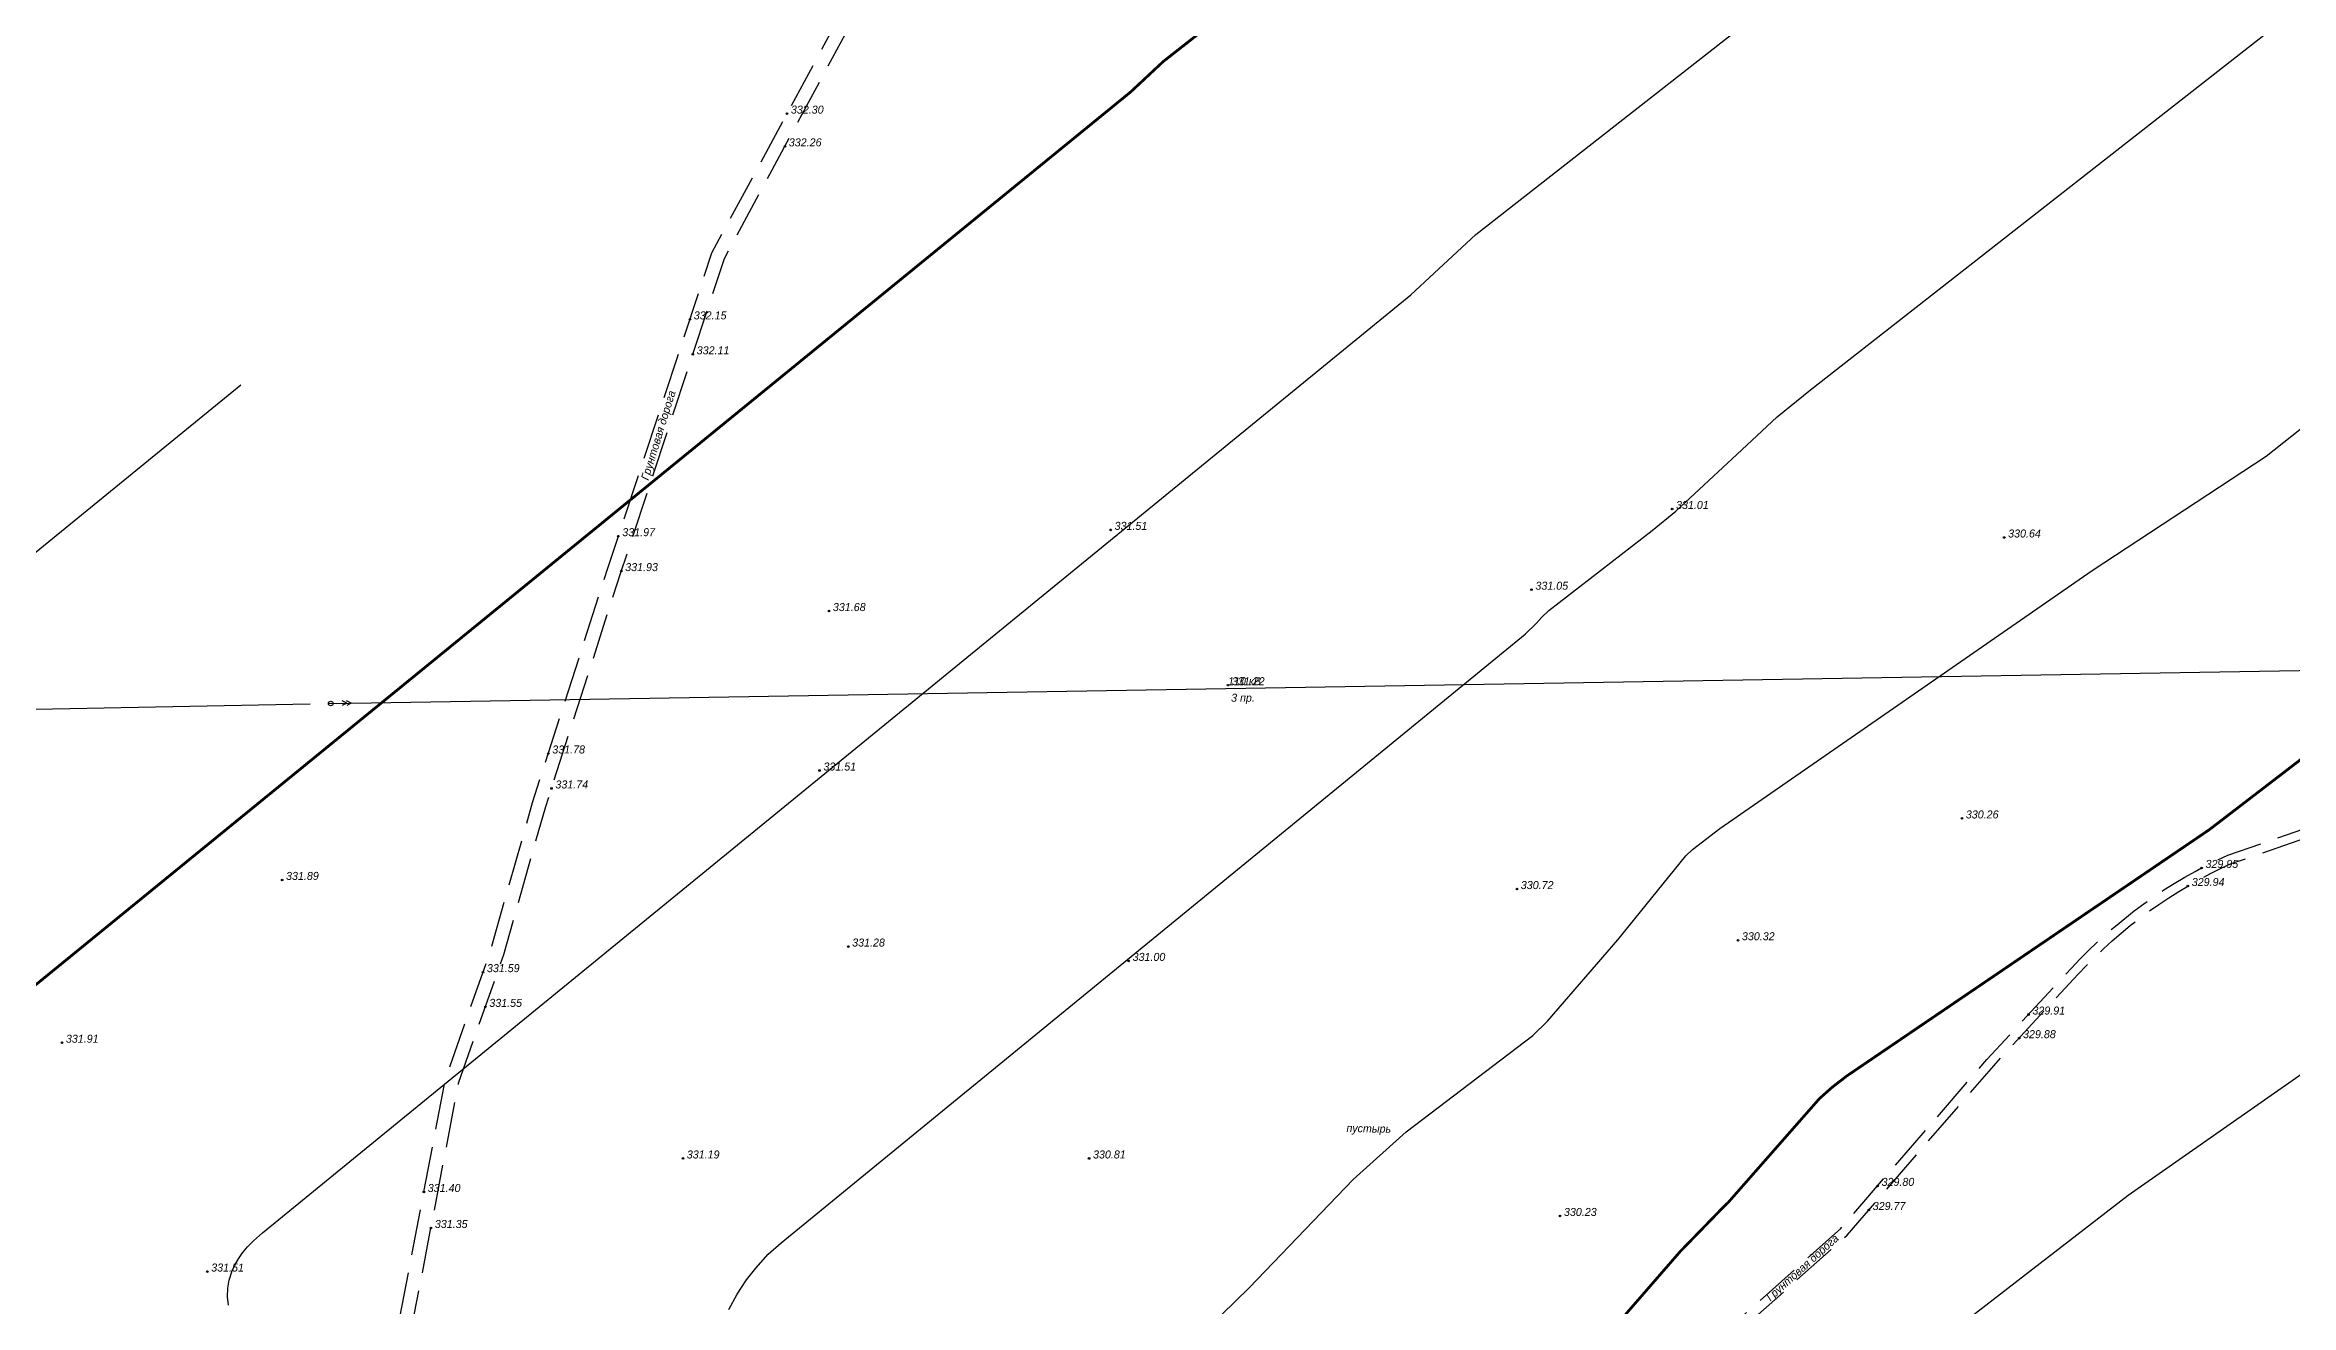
# Model space of a CAD drawing. Extents: x 108150 to 142535, y -18867 to -9422.
# Drawn here: x 140138 to 140383.9, y -13202.4 to -13064.4 of the extents above; entities that cross this region are included whole.
import ezdxf

# ---------------------------------------------------------------- set-up
doc = ezdxf.new("R2010")
doc.units = 0
doc.header["$MEASUREMENT"] = 0
doc.linetypes.add('ДОРОГИ_ГРУНТ', pattern=[7, 5, -2])
doc.linetypes.add('ДОРОГИ_СТРОЯЩ', pattern=[9, 8, -1])
for name, color, linetype in [('(022) Возд. Линии', 7, 'Continuous'), ('(025) Дорога', 7, 'Continuous'), ('(039) Земля', 7, 'Continuous'), ('CONTOURS-LABEL', 7, 'Continuous'), ('GEO_POINTS111', 7, 'Continuous'), ('R_Поверхность1_CNT-MAJ', 7, 'Continuous'), ('R_Поверхность1_CNT-MIN', 7, 'Continuous')]:
    doc.layers.add(name, color=color, linetype=linetype)
doc.styles.add('BM-431', font='')
doc.styles.get('BM-431').set_extended_font_data('Bm431', italic=True)

# ---------------------------------------------------------------- blocks, each defined once
blk = doc.blocks.new('strela1')
for p, q in [((0, 0), (2, 0)), ((2, 0), (1.5, 0.25)), ((2, 0), (1.5, -0.25))]:
    blk.add_line(p, q)
blk = doc.blocks.new('strela2')
at = {"layer": '(022) Возд. Линии'}
for p, q in [((0, 0), (2, 0)), ((1.5, 0), (1, 0.25)), ((1.5, 0), (1, -0.25)), ((2, 0), (1.5, 0.25)), ((2, 0), (1.5, -0.25))]:
    blk.add_line(p, q, dxfattribs=at)
blk = doc.blocks.new('*U2467')
at = {"layer": '(022) Возд. Линии'}
for name, p, rotation in [('strela1', (-0.25, 0), 0.9722710250207249), ('strela2', (0.25, 0), 1.088474929688327)]:
    blk.add_blockref(name, p, dxfattribs=dict(at, rotation=rotation))
blk = doc.blocks.new('STOLB')
at = {"layer": '(022) Возд. Линии'}
blk.add_circle((0, 0), 0.25, dxfattribs=at)

msp = doc.modelspace()

# ---------------------------------------------------------------- linework, layer by layer
at = {"layer": '(025) Дорога', "linetype": 'ДОРОГИ_ГРУНТ', "flags": 128}
for points in [[(140108.744, -13336.67), (140120.323, -13295.5615, -0.17818208), (140137.6532, -13271.6536, -0.12834611), (140155.8633, -13265.3016, 0.20344172), (140163.3571, -13261.3839, 0.12694839), (140167.4424, -13252.595), (140173.6242, -13234.789), (140175.4258, -13222.185), (140175.4258, -13211.2983), (140177.8525, -13198.6857), (140181.8583, -13177.6962), (140186.8229, -13163.5316), (140191.4199, -13147.3292), (140199.6527, -13121.6678), (140211.0375, -13087.1558), (140225.9345, -13059.543), (140239.7229, -13032.9294)], [(140161.508, -13264.9745, 0.0817289), (140164.5162, -13262.336, 0.12553813), (140168.8961, -13252.9814), (140175.0887, -13235.1444), (140176.9258, -13222.2916), (140176.9258, -13211.4413), (140179.3257, -13198.9681), (140183.3108, -13178.087), (140188.2535, -13163.9848), (140192.8559, -13147.7631), (140201.0791, -13122.1319), (140212.4205, -13087.7515), (140227.2606, -13060.2442), (140241.0548, -13033.6194)], [(140159.7404, -13265.8861), (140178.8989, -13266.858), (140194.5409, -13265.6289), (140205.5342, -13263.5563), (140227.6171, -13257.2615), (140240.4806, -13250.7592), (140253.5672, -13241.6562, -0.08799701), (140266.6683, -13235.6125), (140278.8961, -13233.4615), (140290.4777, -13231.5495, 0.11419976), (140294.8612, -13229.7423), (140305.3203, -13221.4972), (140316.9601, -13211.1327), (140335.3267, -13194.7277), (140351.3926, -13176.1632), (140360.6368, -13166.1408, -0.10029152), (140377.3988, -13154.0255), (140400.3263, -13146.1263), (140424.4092, -13139.7667), (140449.9348, -13131.9091), (140478.5755, -13121.0862), (140514.1426, -13104.9279), (140567.3242, -13082.1004), (140594.3902, -13072.2064), (140616.4883, -13064.6416)], [(140161.508, -13264.9745), (140178.885, -13265.856), (140194.4087, -13264.6362), (140205.304, -13262.5821), (140227.2511, -13256.326), (140239.967, -13249.8983), (140252.9962, -13240.8353, -0.08824443), (140266.4546, -13234.6347), (140278.728, -13232.4757), (140290.3148, -13230.5628, 0.11356209), (140294.2619, -13228.9414), (140304.6777, -13220.7304), (140316.2945, -13210.3864), (140334.6126, -13194.0247), (140350.6468, -13175.4968), (140359.9017, -13165.4628, -0.10051672), (140377.0288, -13153.0953), (140400.0353, -13145.1689), (140424.1343, -13138.805), (140449.6106, -13130.9626), (140478.1915, -13120.1623), (140513.7385, -13104.0131), (140566.955, -13081.1706), (140594.0565, -13071.2636), (140616.1644, -13063.6955)]]:
    msp.add_lwpolyline(points, format="xyb", dxfattribs=at)
at = {"ltscale": 0.5}
msp.add_lwpolyline([(140171.5617, -13136.448), (140465.364, -13131.5385)], dxfattribs=at)
at = {"ltscale": 0.5, "elevation": 334.854}
msp.add_lwpolyline([(139871.874, -13142.2797), (140167.0603, -13136.5287)], dxfattribs=at)
at = {"layer": 'GEO_POINTS111'}
for points, elevation in [([(140219.2706, -13071.8951), (140219.2706, -13071.8951)], 332.299), ([(140219.0405, -13075.4809), (140219.0405, -13075.4809)], 332.2631), ([(140208.6378, -13094.4303), (140208.6378, -13094.4303)], 332.1527), ([(140208.9565, -13098.2525), (140208.9565, -13098.2525)], 332.1097), ([(140316.1818, -13115.1903), (140316.1818, -13115.1903)], 331.0086), ([(140254.7095, -13117.4806), (140254.7095, -13117.4806)], 331.5132), ([(140200.806, -13118.1719), (140200.806, -13118.1719)], 331.9696), ([(140352.5409, -13118.3166), (140352.5409, -13118.3166)], 330.6399), ([(140201.1246, -13121.994), (140201.1246, -13121.994)], 331.9266), ([(140300.7843, -13124.034), (140300.7843, -13124.034)], 331.0477), ([(140223.8649, -13126.3733), (140223.8649, -13126.3733)], 331.6847), ([(140267.5592, -13134.4897), (140267.5592, -13134.4897)], 331.2232), ([(140193.14, -13141.9675), (140193.14, -13141.9675)], 331.7845), ([(140222.8291, -13143.8365), (140222.8291, -13143.8365)], 331.5094), ([(140193.4862, -13145.7985), (140193.4862, -13145.7985)], 331.7411), ([(140347.9101, -13149.0816), (140347.9101, -13149.0816)], 330.2634), ([(140374.1526, -13154.5033), (140374.1526, -13154.5033)], 329.9543), ([(140163.9955, -13155.8152), (140163.9955, -13155.8152)], 331.8892), ([(140299.1845, -13156.8178), (140299.1845, -13156.8178)], 330.7156), ([(140372.6466, -13156.4835), (140372.6466, -13156.4835)], 329.9409), ([(140225.9778, -13163.1118), (140225.9778, -13163.1118)], 331.279), ([(140323.3938, -13162.4221), (140323.3938, -13162.4221)], 330.32), ([(140185.987, -13165.9165), (140185.987, -13165.9165)], 331.5934), ([(140256.6774, -13164.6853), (140256.6774, -13164.6853)], 330.9983), ([(140186.2442, -13169.7177), (140186.2442, -13169.7177)], 331.5511), ([(140355.1997, -13170.5607), (140355.1997, -13170.5607)], 329.9062), ([(140139.8871, -13173.6458), (140139.8871, -13173.6458)], 331.9084), ([(140354.1741, -13173.1476), (140354.1741, -13173.1476)], 329.8802), ([(140207.8729, -13186.3207), (140207.8729, -13186.3207)], 331.1899), ([(140252.348, -13186.3207), (140252.348, -13186.3207)], 330.8073), ([(140179.5117, -13189.992), (140179.5117, -13189.992)], 331.3951), ([(140338.6815, -13189.323), (140338.6815, -13189.323)], 329.7994), ([(140180.2867, -13193.9326), (140180.2867, -13193.9326)], 331.3469), ([(140303.9075, -13192.6147), (140303.9075, -13192.6147)], 330.235), ([(140337.7176, -13191.9651), (140337.7176, -13191.9651)], 329.7722), ([(140155.7986, -13198.705), (140155.7986, -13198.705)], 331.5072)]:
    msp.add_lwpolyline(points, dxfattribs=dict(at, elevation=elevation))
for centre in [(140219.2706, -13071.8951, 332.299), (140219.0405, -13075.4809, 332.2631), (140208.6378, -13094.4303, 332.1527), (140208.9565, -13098.2525, 332.1097), (140316.1818, -13115.1903, 331.0086), (140254.7095, -13117.4806, 331.5132), (140200.806, -13118.1719, 331.9696), (140352.5409, -13118.3166, 330.6399), (140201.1246, -13121.994, 331.9266), (140300.7843, -13124.034, 331.0477), (140223.8649, -13126.3733, 331.6847), (140267.5592, -13134.4897, 331.2232), (140193.14, -13141.9675, 331.7845), (140222.8291, -13143.8365, 331.5094), (140193.4862, -13145.7985, 331.7411), (140347.9101, -13149.0816, 330.2634), (140374.1526, -13154.5033, 329.9543), (140163.9955, -13155.8152, 331.8892), (140299.1845, -13156.8178, 330.7156), (140372.6466, -13156.4835, 329.9409), (140225.9778, -13163.1118, 331.279), (140323.3938, -13162.4221, 330.32), (140185.987, -13165.9165, 331.5934), (140256.6774, -13164.6853, 330.9983), (140186.2442, -13169.7177, 331.5511), (140355.1997, -13170.5607, 329.9062), (140139.8871, -13173.6458, 331.9084), (140354.1741, -13173.1476, 329.8802), (140207.8729, -13186.3207, 331.1899), (140252.348, -13186.3207, 330.8073), (140179.5117, -13189.992, 331.3951), (140338.6815, -13189.323, 329.7994), (140180.2867, -13193.9326, 331.3469), (140303.9075, -13192.6147, 330.235), (140337.7176, -13191.9651, 329.7722), (140155.7986, -13198.705, 331.5072)]:
    msp.add_circle(centre, 0.0875, dxfattribs=at)
at = {"layer": 'R_Поверхность1_CNT-MAJ', "color": 42, "const_width": 0.3, "elevation": 332}
msp.add_lwpolyline([(140159.0735, -13264.5386), (140148.7119, -13244.0644), (140147.9029, -13242.8175), (140137.3307, -13230.4677), (140135.7265, -13228.0585), (140131.772, -13221.6248), (140130.3472, -13219.8021), (140129.0484, -13218.3834), (140109.8326, -13199.5963), (140105.9452, -13194.8573), (140105.6411, -13194.429), (140105.4414, -13194.0385), (140105.3462, -13193.6858), (140105.3553, -13193.371), (140105.4689, -13193.0939), (140105.6868, -13192.8547), (140256.8814, -13069.5352), (140260.4822, -13066.1748), (140278.6493, -13051.9267)], dxfattribs=at)
at = {"layer": 'R_Поверхность1_CNT-MIN', "color": 44}
for points, elevation in [([(140136.2725, -13272.6198), (140136.1906, -13272.4677), (140135.7414, -13271.8295), (140062.8574, -13188.7988), (140062.277, -13188.0315), (140061.7809, -13187.2948), (140061.3691, -13186.5887), (140061.0416, -13185.9131), (140060.7985, -13185.2681), (140060.6397, -13184.6537), (140060.5927, -13184.3641), (140060.5825, -13183.4467), (140060.7993, -13182.6117), (140061.2432, -13181.8589), (140061.8791, -13181.2168), (140159.4642, -13101.6098)], 332.5), ([(140341.7015, -13209.2), (140366.096, -13190.3508), (140390.3885, -13173.3754)], 329.5)]:
    msp.add_lwpolyline(points, dxfattribs=dict(at, elevation=elevation))

# ---------------------------------------------------------------- block references
at = {"layer": '(022) Возд. Линии'}
for name in ['*U2467', 'STOLB']:
    msp.add_blockref(name, (140169.3121, -13136.4905), dxfattribs=at)

# ---------------------------------------------------------------- texts
at = {"layer": '(022) Возд. Линии', "style": 'BM-431'}
for s, p in [('110 кВ', (140267.5592, -13134.4897)), ('3 пр.', (140267.8961, -13136.3022))]:
    msp.add_text(s, height=0.875, dxfattribs=at).set_placement(p)
at = {"layer": '(025) Дорога', "linetype": 'ДОРОГИ_СТРОЯЩ', "style": 'BM-431'}
for rotation, p in [(72.904472, (140204.0921, -13112.1174)), (42.059583, (140326.943, -13202.0031))]:
    msp.add_text('Грунтовая дорога', height=0.875, rotation=rotation, dxfattribs=at).set_placement(p)
at = {"layer": '(039) Земля', "linetype": 'Continuous', "style": 'BM-431', "width": 1}
msp.add_text('пустырь', height=0.87, rotation=359.155003, dxfattribs=at).set_placement((140280.5199, -13183.4328, 37.082))
at = {"layer": 'GEO_POINTS111', "color": 7, "char_height": 0.876, "attachment_point": 1}
for s, insert, width in [('\\fD431|b0|i1|c0|p34;\\W1.0000000000;\\T1.0000000000;\\o\\l332.30', (140219.6975, -13071.0191, 332.299), 3.965176), ('\\fD431|b0|i1|c0|p34;\\W1.0000000000;\\T1.0000000000;\\o\\l332.26', (140219.4673, -13074.6049, 332.2631), 3.999794), ('\\fD431|b0|i1|c0|p34;\\W1.0000000000;\\T1.0000000000;\\o\\l332.15', (140209.0647, -13093.5543, 332.1527), 3.775073), ('\\fD431|b0|i1|c0|p34;\\W1.0000000000;\\T1.0000000000;\\o\\l332.11', (140209.3833, -13097.3765, 332.1097), 3.535684), ('\\fD431|b0|i1|c0|p34;\\W1.0000000000;\\T1.0000000000;\\o\\l331.01', (140316.6087, -13114.3143, 331.0086), 3.547419), ('\\fD431|b0|i1|c0|p34;\\W1.0000000000;\\T1.0000000000;\\o\\l331.97', (140201.2328, -13117.2959, 331.9696), 3.772139), ('\\fD431|b0|i1|c0|p34;\\W1.0000000000;\\T1.0000000000;\\o\\l331.51', (140255.1363, -13116.6046, 331.5132), 3.499306), ('\\fD431|b0|i1|c0|p34;\\W1.0000000000;\\T1.0000000000;\\o\\l330.64', (140352.9678, -13117.4406, 330.6399), 4.019743), ('\\fD431|b0|i1|c0|p34;\\W1.0000000000;\\T1.0000000000;\\o\\l331.93', (140201.5515, -13121.118, 331.9266), 3.80793), ('\\fD431|b0|i1|c0|p34;\\W1.0000000000;\\T1.0000000000;\\o\\l331.05', (140301.2112, -13123.158, 331.0477), 3.786808), ('\\fD431|b0|i1|c0|p34;\\W1.0000000000;\\T1.0000000000;\\o\\l331.68', (140224.2918, -13125.4973, 331.6847), 3.790328), ('\\fD431|b0|i1|c0|p34;\\W1.0000000000;\\T1.0000000000;\\o\\l331.22', (140267.9861, -13133.6137, 331.2232), 3.760405), ('\\fD431|b0|i1|c0|p34;\\W1.0000000000;\\T1.0000000000;\\o\\l331.78', (140193.5669, -13141.0915, 331.7845), 3.670634), ('\\fD431|b0|i1|c0|p34;\\W1.0000000000;\\T1.0000000000;\\o\\l331.51', (140223.256, -13142.9605, 331.5094), 3.499306), ('\\fD431|b0|i1|c0|p34;\\W1.0000000000;\\T1.0000000000;\\o\\l331.74', (140193.9131, -13144.9225, 331.7411), 3.653618), ('\\fD431|b0|i1|c0|p34;\\W1.0000000000;\\T1.0000000000;\\o\\l330.26', (140348.3369, -13148.2056, 330.2634), 4.011528), ('\\fD431|b0|i1|c0|p34;\\W1.0000000000;\\T1.0000000000;\\o\\l329.95', (140374.5794, -13153.6273, 329.9543), 4.087218), ('\\fD431|b0|i1|c0|p34;\\W1.0000000000;\\T1.0000000000;\\o\\l331.89', (140164.4223, -13154.9392, 331.8892), 3.780354), ('\\fD431|b0|i1|c0|p34;\\W1.0000000000;\\T1.0000000000;\\o\\l330.72', (140299.6113, -13155.9418, 330.7156), 3.904742), ('\\fD431|b0|i1|c0|p34;\\W1.0000000000;\\T1.0000000000;\\o\\l329.94', (140373.0735, -13155.6075, 329.9409), 4.067855), ('\\fD431|b0|i1|c0|p34;\\W1.0000000000;\\T1.0000000000;\\o\\l330.32', (140323.8206, -13161.5461, 330.32), 3.964589), ('\\fD431|b0|i1|c0|p34;\\W1.0000000000;\\T1.0000000000;\\o\\l331.28', (140226.4047, -13162.2358, 331.279), 3.772726), ('\\fD431|b0|i1|c0|p34;\\W1.0000000000;\\T1.0000000000;\\o\\l331.00', (140257.1043, -13163.8093, 330.9983), 3.784461), ('\\fD431|b0|i1|c0|p34;\\W1.0000000000;\\T1.0000000000;\\o\\l331.59', (140186.4139, -13165.0405, 331.5934), 3.708185), ('\\fD431|b0|i1|c0|p34;\\W1.0000000000;\\T1.0000000000;\\o\\l331.55', (140186.671, -13168.8417, 331.5511), 3.738695), ('\\fD431|b0|i1|c0|p34;\\W1.0000000000;\\T1.0000000000;\\o\\l329.91', (140355.6266, -13169.6847, 329.9062), 3.847829), ('\\fD431|b0|i1|c0|p34;\\W1.0000000000;\\T1.0000000000;\\o\\l331.91', (140140.3139, -13172.7698, 331.9084), 3.553286), ('\\fD431|b0|i1|c0|p34;\\W1.0000000000;\\T1.0000000000;\\o\\l329.88', (140354.6009, -13172.2716, 329.8802), 4.10306), ('\\fD431|b0|i1|c0|p34;\\W1.0000000000;\\T1.0000000000;\\o\\l331.19', (140208.2998, -13185.4447, 331.1899), 3.509867), ('\\fD431|b0|i1|c0|p34;\\W1.0000000000;\\T1.0000000000;\\o\\l330.81', (140252.7748, -13185.4447, 330.8073), 3.817905), ('\\fD431|b0|i1|c0|p34;\\W1.0000000000;\\T1.0000000000;\\o\\l329.80', (140339.1084, -13188.447, 329.7994), 4.10306), ('\\fD431|b0|i1|c0|p34;\\W1.0000000000;\\T1.0000000000;\\o\\l331.40', (140179.9386, -13189.116, 331.3951), 3.790328), ('\\fD431|b0|i1|c0|p34;\\W1.0000000000;\\T1.0000000000;\\o\\l329.77', (140338.1444, -13191.0891, 329.7722), 3.946987), ('\\fD431|b0|i1|c0|p34;\\W1.0000000000;\\T1.0000000000;\\o\\l331.35', (140180.7136, -13193.0566, 331.3469), 3.732828), ('\\fD431|b0|i1|c0|p34;\\W1.0000000000;\\T1.0000000000;\\o\\l330.23', (140304.3344, -13191.7387, 330.235), 4.036758), ('\\fD431|b0|i1|c0|p34;\\W1.0000000000;\\T1.0000000000;\\o\\l331.51', (140156.2255, -13197.829, 331.5072), 3.499306)]:
    msp.add_mtext(s, dxfattribs=dict(at, insert=insert, width=width))

# ---------------------------------------------------------------- next in the draw order: wipeouts: each hides what was drawn before it
at = {"color": 42}
msp.add_wipeout([(140320.8959, -13192.9067), (140319.4573, -13191.6999), (140321.9942, -13188.6757), (140323.4328, -13189.8825)], dxfattribs=at).dxf.layer = 'CONTOURS-LABEL'

# ---------------------------------------------------------------- next in the draw order: linework, layer by layer
at = {"layer": 'R_Поверхность1_CNT-MAJ', "color": 42, "const_width": 0.3, "elevation": 330}
msp.add_lwpolyline([(140292.6304, -13229.8694), (140292.2172, -13229.7577), (140291.3918, -13229.4807), (140290.7823, -13229.154), (140290.3888, -13228.7777), (140290.2112, -13228.3517), (140290.2495, -13227.8761), (140290.5038, -13227.3509), (140293.5, -13222.9956), (140294.6128, -13221.596), (140296.5085, -13219.4955), (140303.7848, -13211.8029), (140317.0601, -13196.5139), (140321.8279, -13191.6085), (140322.3231, -13191.1329), (140332.312, -13179.7607), (140333.7207, -13178.5092), (140335.2911, -13177.2957), (140375.0249, -13150.2925), (140387.5936, -13140.6396)], dxfattribs=at)
at = {"layer": 'R_Поверхность1_CNT-MIN', "color": 44}
for points, elevation in [([(140158.1164, -13202.3946), (140158.0181, -13201.4603), (140158.0442, -13200.5421), (140158.1947, -13199.6401), (140158.4696, -13198.7543), (140158.4913, -13198.6983), (140158.8049, -13198.0064), (140159.1971, -13197.3247), (140159.668, -13196.6532), (140160.2174, -13195.9919), (140160.8455, -13195.3408), (140161.8327, -13194.4661), (140287.5544, -13091.7546), (140294.685, -13085.1495), (140333.9126, -13054.3839)], 331.5), ([(140212.8963, -13202.8507), (140213.8292, -13201.1659), (140214.8499, -13199.6089), (140215.8394, -13198.3218), (140217.2208, -13196.8123), (140218.6193, -13195.5552), (140300.0853, -13128.8966), (140301.334, -13127.704), (140301.8855, -13127.0719), (140302.6896, -13126.3073), (140313.9841, -13117.543), (140316.5804, -13115.4297), (140323.2513, -13109.2306), (140327.6763, -13105.0961), (140331.3279, -13102.1571), (140389.176, -13056.8411)], 331), ([(140266.844, -13203.4374), (140269.8635, -13200.4847), (140281.2397, -13188.6177), (140287.0614, -13183.3922), (140300.9391, -13172.8696), (140302.5519, -13171.3012), (140310.238, -13162.3824), (140317.6934, -13153.1815), (140318.4066, -13152.4786), (140321.3986, -13150.1726), (140362.1565, -13121.9463), (140381.2046, -13109.4189), (140444.4394, -13059.2983)], 330.5)]:
    msp.add_lwpolyline(points, dxfattribs=dict(at, elevation=elevation))

doc.saveas('drawing.dxf')
